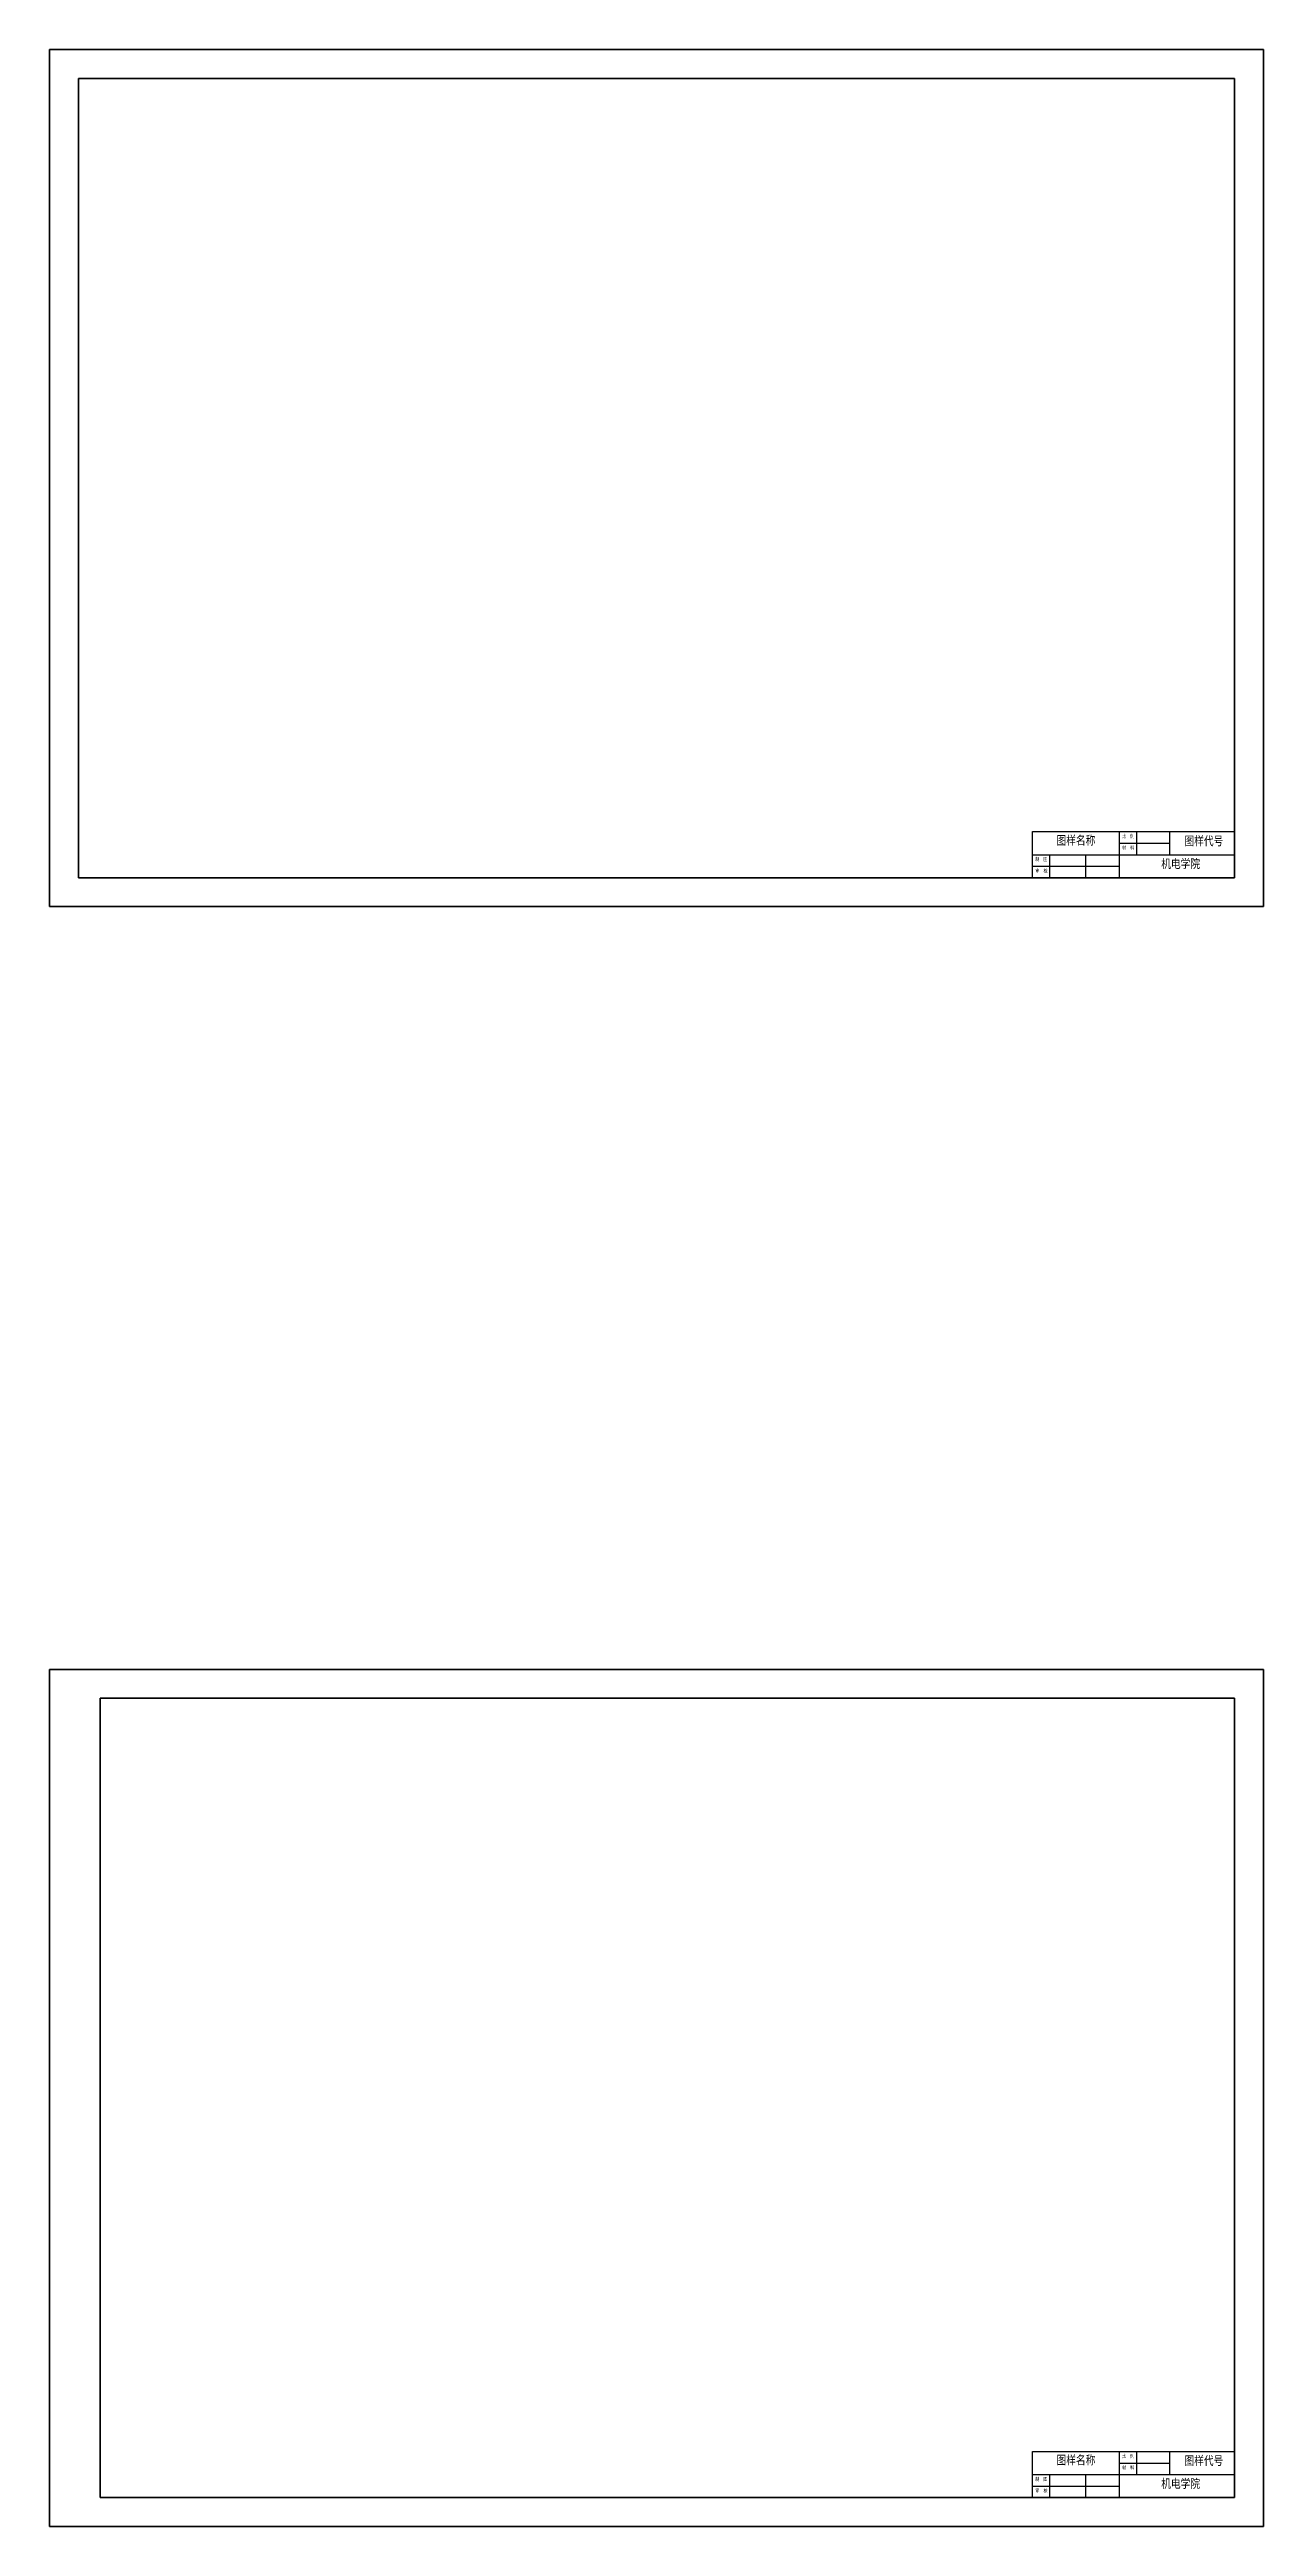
# Model space of a CAD drawing. Header units: millimetres. Extents: x 4796 to 6782, y 968 to 2931.
# Drawn here: x 4796 to 5637, y 1000 to 2716 of the extents above; entities that cross this region are included whole.
import ezdxf

# ---------------------------------------------------------------- set-up
doc = ezdxf.new("R2010")
doc.units = ezdxf.units.MM
doc.layers.add('总内框线', color=7, linetype='Continuous', lineweight=50)
doc.styles.add('字体2', font='gbenor.shx', dxfattribs={"width": 0.8, "bigfont": 'gbcbig.shx'})

msp = doc.modelspace()

# ---------------------------------------------------------------- linework, layer by layer
for p, q in [((5476.5, 2174.5), (5616.5, 2174.5)), ((5476.5, 2142.5), (5476.5, 2174.5)), ((5536.5, 2174.5), (5536.5, 2142.5)), ((5536.5, 2166.5), (5571.5, 2166.5)), ((5548.5, 2174.5), (5548.5, 2158.5)), ((5571.5, 2174.5), (5571.5, 2158.5)), ((5476.5, 2158.5), (5616.5, 2158.5)), ((5476.5, 2150.5), (5536.5, 2150.5)), ((5488.5, 2142.5), (5488.5, 2158.5)), ((5513.5, 2142.5), (5513.5, 2158.5)), ((5476.5, 1051.9), (5616.5, 1051.9)), ((5476.5, 1019.9), (5476.5, 1051.9)), ((5536.5, 1051.9), (5536.5, 1019.9)), ((5548.5, 1051.9), (5548.5, 1035.9)), ((5571.5, 1051.9), (5571.5, 1035.9)), ((5476.5, 1035.9), (5616.5, 1035.9)), ((5488.5, 1019.9), (5488.5, 1035.9)), ((5513.5, 1019.9), (5513.5, 1035.9)), ((5536.5, 1043.9), (5571.5, 1043.9)), ((5476.5, 1027.9), (5536.5, 1027.9))]:
    msp.add_line(p, q)
at = {"layer": '总内框线'}
for p, q in [((4795.5, 2716.5), (4795.5, 2122.5)), ((5636.5, 2716.5), (4795.5, 2716.5)), ((5636.5, 2122.5), (5636.5, 2716.5)), ((5616.5, 2696.5), (4815.5, 2696.5)), ((4815.5, 2696.5), (4815.5, 2142.5)), ((5616.5, 2142.5), (5616.5, 2696.5)), ((4815.5, 2142.5), (5616.5, 2142.5)), ((4795.5, 2122.5), (5636.5, 2122.5)), ((4795.5, 1593.9), (4795.5, 999.9)), ((5636.5, 1593.9), (4795.5, 1593.9)), ((5636.5, 999.9), (5636.5, 1593.9)), ((4830.5, 1573.9), (4830.5, 1019.9)), ((5616.5, 1573.9), (4830.5, 1573.9)), ((5616.5, 1019.9), (5616.5, 1573.9)), ((4830.5, 1019.9), (5616.5, 1019.9)), ((4795.5, 999.9), (5636.5, 999.9))]:
    msp.add_line(p, q, dxfattribs=at)

# ---------------------------------------------------------------- texts
at = {"width": 93.019, "attachment_point": 1, "style": '字体2'}
for s, insert, char_height in [('{\\fSimSun|b0|i0|c134|p2;图样名称}', (5493.2, 2171.4), 6), ('{\\fSimSun|b0|i0|c134|p2;材\u3000料}', (5538.5, 2164.6), 2.5), ('{\\fSimSun|b0|i0|c134|p2;比\u3000例}', (5538.5, 2172.6), 2.5), ('{\\fSimSun|b0|i0|c134|p2;图样代号}', (5581.8, 2171), 6), ('{\\fSimSun|b0|i0|c134|p2;制\u3000图}', (5478.5, 2156.6), 2.5), ('{\\fSimSun|b0|i0|c134|p2;审\u3000核}', (5478.5, 2148.6), 2.5), ('{\\fSimSun|b0|i0|c134|p2;机电学院}', (5565.7, 2155.2), 6), ('{\\fSimSun|b0|i0|c134|p2;图样名称}', (5493.2, 1048.9), 6), ('{\\fSimSun|b0|i0|c134|p2;比\u3000例}', (5538.5, 1050), 2.5), ('{\\fSimSun|b0|i0|c134|p2;图样代号}', (5581.8, 1048.5), 6), ('{\\fSimSun|b0|i0|c134|p2;制\u3000图}', (5478.5, 1034), 2.5), ('{\\fSimSun|b0|i0|c134|p2;材\u3000料}', (5538.5, 1042), 2.5), ('{\\fSimSun|b0|i0|c134|p2;机电学院}', (5565.7, 1032.6), 6), ('{\\fSimSun|b0|i0|c134|p2;审\u3000核}', (5478.5, 1026), 2.5)]:
    msp.add_mtext(s, dxfattribs=dict(at, insert=insert, char_height=char_height))

doc.saveas('drawing.dxf')
